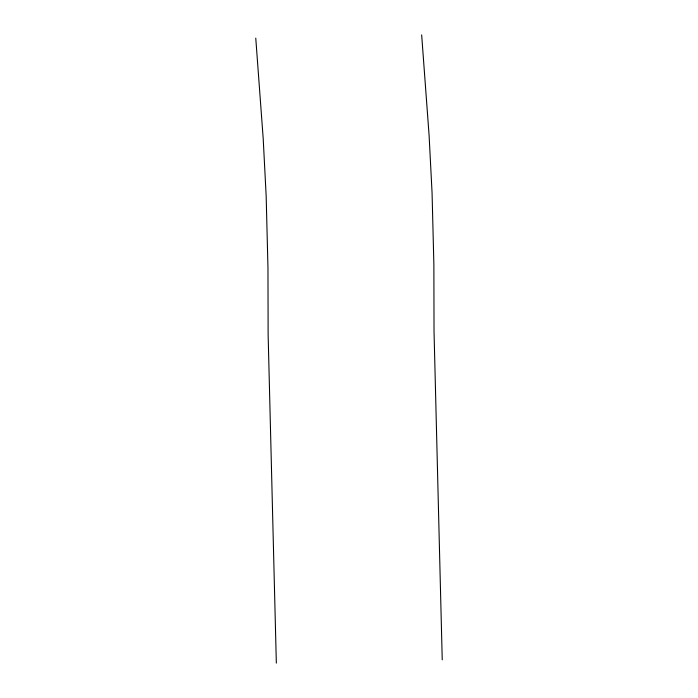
<?xml version="1.0" encoding="UTF-8"?>
<svg xmlns="http://www.w3.org/2000/svg" width="698" height="698" viewBox="0 0 698 698"><rect width="100%" height="100%" fill="white"/><g stroke="black" fill="none" stroke-linecap="round" stroke-linejoin="round"><path stroke-width="1.05" d="M421.662 34.9L429.104 135.517L432.062 192.796L433.868 264.463L434.025 331.314L442.235 659.846M255.765 38.154L263.207 138.771L266.165 196.051L267.962 267.718L268.128 334.569L276.338 663.1"/></g></svg>
